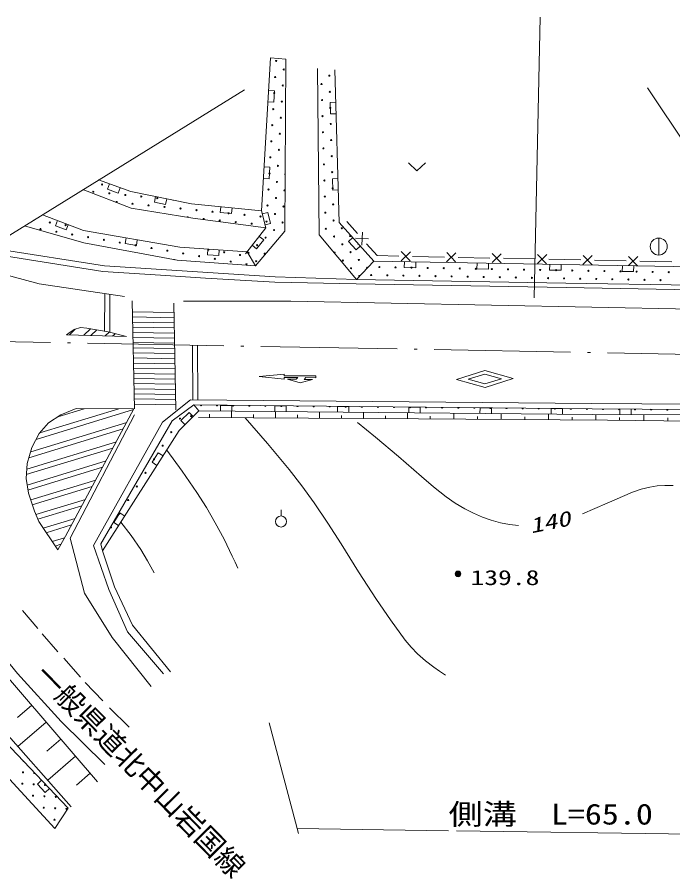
# Model space of a CAD drawing. Units: millimetres, scale not verified. Extents: x 12856 to 652856, y -57628 to 302372.
# Drawn here: x 61016 to 118680, y 163710 to 239436 of the extents above; entities that cross this region are included whole.
import ezdxf
from ezdxf.enums import TextEntityAlignment as Align

# ---------------------------------------------------------------- set-up
doc = ezdxf.new("R2010")
doc.units = ezdxf.units.MM
doc.header["$LTSCALE"] = 1000
doc.linetypes.add('LONG_DASHED_DOTTED', pattern=[15.25, 12, -1.5, 0.25, -1.5])
for name, color, linetype, lineweight in [('S-BGD', 7, 'Continuous', 13), ('S-BGD-HTXT', 6, 'Continuous', 13), ('S-BMK', 2, 'LONG_DASHED_DOTTED', 13)]:
    doc.layers.add(name, color=color, linetype=linetype, lineweight=lineweight)
doc.styles.add('ＭＳ ゴシック', font='')
doc.styles.add('ＭＳ 明朝', font='')
doc.styles.get('ＭＳ ゴシック').set_extended_font_data('MS Gothic')
doc.styles.get('ＭＳ 明朝').set_extended_font_data('MS Mincho')

# ---------------------------------------------------------------- blocks, each defined once
blk = doc.blocks.new('BUHIN14')
at = {"color": 7, "linetype": 'Continuous', "lineweight": 13}
blk.add_line((0, 746), (0, -746), dxfattribs=at)
blk.add_circle((0, 0), 746, dxfattribs=at)
blk = doc.blocks.new('BUHIN17')
at = {"color": 7, "linetype": 'Continuous', "lineweight": 13}
blk.add_line((0, 229), (0, 750), dxfattribs=at)
blk.add_circle((0, -262), 484, dxfattribs=at)
blk = doc.blocks.new('BUHIN18')
at = {"color": 7, "linetype": 'Continuous', "lineweight": 13}
blk.add_lwpolyline([(-750, 356), (0, -352), (750, 356)], dxfattribs=at)
blk = doc.blocks.new('BUHIN21')
at = {"color": 7, "linetype": 'Continuous', "lineweight": 13}
for centre, radius in [((0, 0), 250), ((0, 0), 219), ((0, 0), 188), ((0, 0), 156), ((0, 0), 125), ((0, 0), 93.8), ((0, -1), 62.5), ((0, 0), 31.2)]:
    blk.add_circle(centre, radius, dxfattribs=at)
blk = doc.blocks.new('BUHIN23')
at = {"color": 7, "linetype": 'Continuous', "lineweight": 13}
blk.add_lwpolyline([(268, 422), (-154, 690), (-690, -154), (-268, -422)], dxfattribs=at)
blk = doc.blocks.new('BUHIN24')
at = {"color": 7, "linetype": 'Continuous', "lineweight": 13}
blk.add_lwpolyline([(500, -2), (502, 498), (-498, 502), (-500, 2)], dxfattribs=at)
blk = doc.blocks.new('BUHIN25')
at = {"color": 7, "linetype": 'Continuous', "lineweight": 13}
blk.add_lwpolyline([(500, -5), (505, 495), (-495, 505), (-500, 5)], dxfattribs=at)
blk = doc.blocks.new('BUHIN26')
at = {"color": 7, "linetype": 'Continuous', "lineweight": 13}
blk.add_lwpolyline([(500, -5), (505, 495), (-495, 505), (-500, 5)], dxfattribs=at)
blk = doc.blocks.new('BUHIN29')
at = {"color": 7, "linetype": 'Continuous', "lineweight": 13}
blk.add_lwpolyline([(-345, 362), (-707, 17), (-17, -707), (345, -362)], dxfattribs=at)
blk = doc.blocks.new('BUHIN30')
at = {"color": 7, "linetype": 'Continuous', "lineweight": 13}
blk.add_lwpolyline([(-15, 500), (-514, 485), (-485, -514), (15, -500)], dxfattribs=at)
blk = doc.blocks.new('BUHIN32')
at = {"color": 7, "linetype": 'Continuous', "lineweight": 13}
blk.add_lwpolyline([(-500, 9), (-509, -491), (491, -509), (500, -9)], dxfattribs=at)
blk = doc.blocks.new('BUHIN36')
at = {"color": 7, "linetype": 'Continuous', "lineweight": 13}
blk.add_lwpolyline([(-30, -499), (469, -529), (529, 469), (30, 499)], dxfattribs=at)
blk = doc.blocks.new('BUHIN115')
at = {"color": 7, "linetype": 'Continuous', "lineweight": 13}
for p, q in [((-408, -392), (408, 392)), ((-392, 408), (392, -408))]:
    blk.add_line(p, q, dxfattribs=at)

msp = doc.modelspace()

# ---------------------------------------------------------------- linework, layer by layer
at = {"layer": 'S-BGD'}
for p, q in [((106499, 214768), (107013, 239436)), ((82503, 222416), (83309, 235853)), ((83309, 235853), (84653, 235745)), ((84653, 235745), (84545, 220643)), ((87588, 220320), (87427, 234939)), ((88957, 234809), (89348, 221407)), ((120000, 227927), (116468, 233224)), ((68179, 225140), (71011, 224109)), ((71048, 222657), (66788, 224281)), ((71011, 224109), (76338, 223029)), ((76450, 221763), (71048, 222657)), ((76338, 223029), (82503, 222416)), ((63227, 222082), (66839, 220683)), ((82879, 220912), (82503, 222416)), ((82503, 222416), (82879, 220912)), ((82879, 220912), (76450, 221763)), ((89348, 221407), (92380, 217983)), ((90944, 220421), (90002, 221470)), ((66877, 219602), (61662, 221115)), ((66839, 220683), (75332, 219230)), ((81106, 218654), (82879, 220912)), ((84545, 220643), (81966, 217579)), ((91376, 220540), (91315, 219410)), ((90866, 216397), (87588, 220320)), ((90781, 220005), (91910, 219945)), ((58535, 219184), (68689, 217586)), ((75071, 218075), (66877, 219602)), ((75332, 219230), (81243, 218829)), ((92689, 218480), (91747, 219529)), ((68546, 217073), (57902, 218794)), ((81243, 218829), (81966, 217579)), ((94589, 218440), (92689, 218480)), ((98588, 218356), (95789, 218414)), ((102587, 218271), (99788, 218330)), ((106587, 218187), (103787, 218246)), ((110586, 218103), (107786, 218162)), ((62956, 216002), (56296, 217802)), ((68689, 217586), (83709, 216617)), ((81966, 217579), (75071, 218075)), ((92380, 217983), (90866, 216397)), ((92380, 217983), (124333, 217418)), ((114585, 218019), (111785, 218078)), ((118584, 217935), (115785, 217994)), ((73623, 216767), (68546, 217073)), ((77566, 216511), (73623, 216767)), ((83709, 216617), (90866, 216397)), ((70447, 214895), (62956, 216002)), ((83689, 216154), (77566, 216511)), ((90842, 216001), (83689, 216154)), ((109291, 215670), (90842, 216001)), ((109277, 216075), (90866, 216397)), ((125938, 215806), (109277, 216075)), ((68705, 211828), (68726, 215149)), ((69175, 215083), (69154, 211740)), ((125924, 215364), (109291, 215670)), ((71134, 214506), (71333, 205023)), ((74978, 204938), (74781, 214311)), ((85086, 214490), (75649, 214490)), ((141259, 213357), (85086, 214490)), ((74799, 213477), (71154, 213538)), ((74808, 213027), (71163, 213088)), ((66583, 212162), (66021, 211977)), ((67137, 212097), (66583, 212162)), ((67455, 212043), (66866, 211480)), ((69019, 211774), (67137, 212097)), ((74817, 212577), (71173, 212637)), ((71182, 212187), (74827, 212126)), ((65356, 211525), (65661, 211765)), ((65356, 211525), (70616, 211368)), ((66116, 212009), (65602, 211518)), ((66021, 211977), (65661, 211765)), ((67498, 211461), (68008, 211948)), ((69107, 211752), (68762, 211424)), ((70616, 211368), (69019, 211774)), ((69394, 211405), (69621, 211621)), ((74836, 211676), (71192, 211737)), ((71201, 211287), (74846, 211226)), ((74855, 210776), (71211, 210836)), ((76459, 205791), (76431, 210613)), ((76881, 210616), (76909, 205794)), ((71220, 210386), (74865, 210325)), ((74874, 209875), (71230, 209936)), ((71239, 209486), (74884, 209425)), ((74893, 208975), (71249, 209036)), ((71258, 208585), (74903, 208525)), ((99652, 207599), (102141, 208386)), ((102141, 208386), (104652, 207673)), ((74912, 208074), (71268, 208135)), ((71277, 207685), (74922, 207624)), ((84495, 208064), (82294, 207848)), ((82294, 207848), (84493, 207614)), ((84493, 207614), (84494, 207764)), ((84494, 207914), (84495, 208064)), ((87294, 207902), (84494, 207914)), ((84494, 207764), (85694, 207759)), ((85543, 207609), (84793, 207613)), ((84793, 207613), (85892, 207308)), ((85694, 207759), (85543, 207609)), ((85892, 207308), (86993, 207604)), ((86243, 207607), (86394, 207756)), ((86993, 207604), (86243, 207607)), ((86394, 207756), (87294, 207752)), ((87294, 207752), (87294, 207902)), ((102163, 206886), (99652, 207599)), ((102145, 208073), (100696, 207615)), ((100696, 207615), (102158, 207200)), ((102145, 208073), (103608, 207658)), ((103608, 207658), (102158, 207200)), ((104652, 207673), (102163, 206886)), ((74931, 207174), (71287, 207235)), ((71296, 206784), (74940, 206724)), ((74950, 206274), (71305, 206334)), ((71315, 205884), (74959, 205823)), ((74969, 205373), (71324, 205434)), ((76254, 205793), (73800, 203839)), ((74648, 203948), (76559, 205354)), ((111527, 205473), (76254, 205793)), ((76997, 204838), (76559, 205354)), ((76559, 205354), (111581, 205030)), ((142659, 205263), (111527, 205473)), ((71252, 204943), (62691, 202328)), ((63003, 202894), (69946, 205014)), ((64839, 204485), (63768, 203771)), ((66912, 205029), (64591, 204320)), ((66195, 205032), (64839, 204485)), ((65267, 193822), (71287, 205009)), ((71343, 204476), (65659, 193640)), ((71240, 205008), (66195, 205032)), ((76997, 204838), (75261, 203119)), ((76997, 204838), (86559, 204749)), ((77934, 204238), (77936, 204534)), ((79868, 204227), (79872, 204812)), ((81802, 204215), (81804, 204504)), ((83736, 204203), (83739, 204775)), ((85669, 204191), (85671, 204474)), ((86559, 204749), (111619, 204512)), ((87603, 204179), (87606, 204739)), ((91470, 204155), (91474, 204703)), ((95338, 204132), (95341, 204666)), ((99424, 204103), (99427, 204627)), ((103582, 204074), (103586, 204588)), ((107741, 204044), (107744, 204548)), ((111581, 205030), (134769, 204838)), ((111619, 204512), (134740, 204423)), ((111899, 204014), (111903, 204511)), ((116119, 203971), (116124, 204494)), ((62202, 201237), (70646, 203817)), ((63768, 203771), (62959, 202843)), ((73800, 203839), (67716, 193012)), ((68377, 193136), (74648, 203948)), ((96305, 204126), (76968, 204244)), ((89537, 204167), (89538, 204444)), ((93404, 204143), (93406, 204414)), ((112939, 204007), (96305, 204126)), ((97344, 204118), (97346, 204383)), ((101503, 204089), (101505, 204348)), ((105661, 204059), (105663, 204313)), ((109820, 204029), (109822, 204279)), ((123538, 203888), (112939, 204007)), ((113999, 203995), (114002, 204249)), ((118238, 203947), (118241, 204217)), ((70343, 203254), (62041, 200718)), ((75261, 203119), (68521, 192523)), ((62959, 202843), (62316, 201605)), ((69434, 201564), (61817, 199238)), ((61852, 199719), (69737, 202127)), ((62316, 201605), (61888, 200225)), ((61888, 200225), (61793, 198893)), ((61888, 198318), (68828, 200438)), ((68525, 199875), (61963, 197871)), ((61793, 198893), (62007, 197607)), ((62205, 197004), (67919, 198749)), ((67615, 198186), (62345, 196576)), ((62007, 197607), (62530, 196013)), ((62650, 195728), (67009, 197060)), ((66706, 196496), (62825, 195311)), ((62530, 196013), (62911, 195107)), ((62911, 195107), (64577, 192608)), ((63305, 194516), (66100, 195370)), ((65797, 194807), (63565, 194125)), ((64087, 193344), (65186, 193679)), ((64862, 193110), (64347, 192953)), ((64577, 192608), (65267, 193822)), ((65659, 193640), (66938, 188808)), ((68521, 192523), (68377, 193136)), ((67716, 193012), (69072, 189135)), ((69569, 189380), (68521, 192523)), ((71146, 186005), (69569, 189380)), ((66938, 188808), (69354, 184904)), ((69072, 189135), (70712, 185414)), ((56332, 187432), (61032, 181750)), ((61493, 187282), (62824, 185718)), ((74489, 181905), (71146, 186005)), ((63203, 185235), (64598, 183671)), ((69354, 184904), (72800, 180620)), ((70712, 185414), (73890, 181716)), ((57788, 184197), (68072, 172239)), ((65127, 183100), (66585, 181430)), ((64338, 168125), (51364, 182137)), ((61032, 181750), (64877, 177528)), ((67000, 180960), (68543, 179354)), ((65770, 170047), (58028, 178776)), ((62287, 178966), (61031, 177886)), ((69135, 178741), (70860, 177024)), ((57534, 178274), (65492, 169912)), ((63573, 177471), (61084, 175331)), ((64877, 177528), (68733, 173764)), ((64858, 175976), (63625, 174916)), ((66144, 174481), (63701, 172381)), ((67429, 172987), (66219, 171946)), ((65492, 169912), (64338, 168125))]:
    msp.add_line(p, q, dxfattribs=at)
for points in [[(69125, 224795), (68955, 224326), (69894, 223984), (70065, 224454)], [(73184, 223669), (73085, 223179), (74065, 222980), (74165, 223470)], [(78923, 222772), (78873, 222275), (79869, 222176), (79918, 222673)], [(82813, 221179), (83298, 221300), (83055, 222270), (82570, 222149)], [(64567, 221563), (64386, 221096), (65319, 220735), (65500, 221202)], [(70593, 220040), (70509, 219548), (71494, 219379), (71579, 219872)], [(81684, 219390), (82077, 219081), (82695, 219867), (82301, 220176)], [(90533, 220069), (90158, 219737), (90821, 218989), (91196, 219320)], [(77789, 219063), (77755, 218564), (78753, 218497), (78787, 218996)], [(76484, 204331), (76133, 204686), (75422, 203982), (75774, 203627)], [(81072, 204219), (83022, 201973), (84930, 199684), (86062, 198237), (87146, 196755), (88349, 194964), (89503, 193137), (91039, 190679), (92622, 188258), (93845, 186464), (95126, 184692), (95658, 184058), (96232, 183468), (96924, 182869), (97657, 182313), (98166, 181954), (98689, 181595)], [(105122, 194767), (104324, 194858), (103524, 195009), (102718, 195225), (101930, 195497), (101149, 195832), (100386, 196224), (99551, 196729), (98740, 197291), (97641, 198147), (96567, 199061), (94560, 200822), (92521, 202532), (91741, 203170), (90961, 203806)], [(74163, 201392), (75516, 199548), (76826, 197663), (77656, 196356), (78441, 195007), (79216, 193549), (79936, 192066), (80177, 191550), (80421, 191024)], [(118721, 198268), (117973, 198290), (117311, 198245), (116655, 198141), (115891, 197948), (115138, 197694), (112920, 196738), (110732, 195779)], [(70136, 195061), (71031, 193871), (71875, 192649), (72482, 191641), (73054, 190611)]]:
    msp.add_lwpolyline(points, dxfattribs=at)
for centre in [(83795, 235591), (84458, 234842), (83710, 234179), (88471, 234294), (84373, 233431), (87785, 233567), (83625, 232767), (88513, 232881), (84289, 232019), (87826, 232153), (83540, 231356), (88554, 231467), (84204, 230607), (87868, 230740), (83456, 229944), (88595, 230054), (84119, 229196), (87909, 229326), (83371, 228532), (87950, 227912), (88636, 228640), (84034, 227784), (88678, 227226), (83286, 227121), (83950, 226372), (87992, 226499), (83202, 225709), (88719, 225813), (83865, 224961), (88033, 225085), (68482, 224729), (83117, 224297), (88760, 224399), (67709, 224095), (69116, 223955), (70523, 223815), (71930, 223675), (73338, 223536), (83780, 223549), (88074, 223672), (71157, 223042), (72564, 222902), (73971, 222762), (75379, 222622), (83032, 222886), (84444, 222801), (88802, 222985), (76786, 222482), (78193, 222342), (79600, 222202), (81008, 222063), (82415, 221923), (83696, 222137), (88115, 222258), (63882, 221398), (65276, 221160), (77420, 221709), (78827, 221569), (80234, 221429), (81641, 221289), (82947, 221474), (84359, 221389), (88843, 221572), (63066, 220821), (64460, 220582), (65854, 220344), (83611, 220726), (88157, 220844), (89570, 220886), (67248, 220105), (68642, 219867), (70036, 219628), (82863, 220062), (88884, 220158), (90298, 220199), (71430, 219390), (72824, 219152), (74218, 218913), (82115, 219399), (89612, 219472), (75612, 218675), (77006, 218436), (78400, 218198), (79216, 218776), (80610, 218537), (81366, 218735), (82778, 218651), (89653, 218058), (90339, 218786), (91066, 218100), (79794, 217959), (81187, 217721), (82030, 217987), (90380, 217372), (92872, 217474), (94286, 217449), (95700, 217424), (97114, 217399), (98528, 217374), (99941, 217349), (101355, 217324), (102769, 217299), (92152, 216779), (93566, 216754), (94980, 216729), (96394, 216704), (97808, 216679), (99222, 216654), (100636, 216629), (102050, 216604), (103464, 216580), (104183, 217274), (104878, 216555), (105597, 217249), (106292, 216530), (107011, 217224), (108425, 217199), (109839, 217174), (111253, 217149), (112667, 217124), (114081, 217099), (115495, 217074), (116909, 217049), (118323, 217024), (107706, 216505), (109120, 216480), (110534, 216455), (111948, 216430), (113362, 216405), (114776, 216380), (116190, 216355), (117604, 216330), (75330, 204159), (76306, 204376), (74571, 202966), (73812, 201773), (73053, 200579), (72294, 199386), (71535, 198193), (70776, 196999), (70017, 195806), (61521, 173065), (61466, 172066), (62464, 172011), (63463, 171955), (62408, 171012), (63407, 170957), (64405, 170901), (63351, 169958), (64350, 169902), (65348, 169847), (64294, 168904)]:
    msp.add_circle(centre, 49.8, dxfattribs=at)
for centre, start, end in [((84613, 225624), 130.16737, 229.01705), ((84529, 224213), 31.37167, 327.81276), ((69750, 223182), 305.07731, 193.19161), ((74745, 223396), 227.35475, 289.71747), ((76012, 221849), 335.1806, 186.02321), ((62488, 221637), 223.19763, 20.1911), ((77822, 219014), 105.59762, 66.6471), ((91025, 219513), 131.92637, 311.13741), ((74795, 218097), 25.15553, 133.73098), ((88925, 218745), 291.2317, 148.53357), ((91794, 217414), 7.40709, 265.23688), ((91108, 216686), 15.97505, 256.66891), ((77184, 205338), 167.8264, 11.11234), ((78598, 205325), 167.46418, 11.47456), ((80013, 205311), 167.10147, 11.83726), ((81427, 205298), 166.73826, 12.20048), ((82841, 205284), 166.37453, 12.56421), ((84255, 205271), 166.01026, 12.92848), ((85669, 205258), 165.64544, 13.2933), ((87083, 205244), 165.28004, 13.6587), ((88497, 205231), 164.91405, 14.02469), ((89912, 205217), 164.54745, 14.39128), ((91326, 205204), 164.18023, 14.75851), ((92740, 205191), 163.81236, 15.12637), ((94154, 205177), 163.44383, 15.4949), ((95568, 205164), 163.07462, 15.86412), ((96982, 205150), 162.70471, 16.23403), ((98396, 205137), 162.33408, 16.60466), ((99811, 205124), 161.9627, 16.97604), ((101225, 205110), 161.59056, 17.34817), ((102639, 205097), 161.21765, 17.72109), ((104053, 205083), 160.84393, 18.09481), ((105467, 205070), 160.46939, 18.46935), ((106881, 205057), 160.094, 18.84474), ((108296, 205043), 159.71774, 19.22099), ((109710, 205030), 159.3406, 19.59814), ((111124, 205016), 158.96254, 19.97619), ((112538, 205003), 157.44305, 21.61167), ((113952, 204990), 155.26412, 23.7906), ((115366, 204976), 153.04715, 26.00757), ((116780, 204963), 150.78658, 28.26814), ((118195, 204949), 148.47597, 30.57875), ((69258, 194613), 215.09428, 84.67823), ((68499, 193420), 287.93414, 11.83837), ((61577, 174063), 165.29871, 281.86748), ((62520, 173009), 112.75545, 334.41073)]:
    msp.add_arc(centre, 49.8, start, end, dxfattribs=at)
at = {"layer": 'S-BGD-HTXT'}
for p, q in [((46162, 211544), (81012, 233063)), ((83183, 177402), (85759, 167688)), ((85641, 168133), (98961, 167935)), ((99644, 167925), (135432, 167394))]:
    msp.add_line(p, q, dxfattribs=at)
at = {"layer": 'S-BMK'}
msp.add_line((51949, 211068), (144550, 209348), dxfattribs=at)

# ---------------------------------------------------------------- block references
at = {"layer": 'S-BGD'}
for name, p in [('BUHIN36', (83108, 232494)), ('BUHIN30', (89054, 231458)), ('BUHIN18', (96175, 226289)), ('BUHIN36', (82705, 225775)), ('BUHIN30', (89250, 224757)), ('BUHIN14', (117441, 219282)), ('BUHIN115', (95189, 218427)), ('BUHIN115', (99188, 218343)), ('BUHIN115', (103187, 218259)), ('BUHIN115', (107186, 218175)), ('BUHIN115', (111186, 218091)), ('BUHIN115', (115185, 218007)), ('BUHIN32', (95576, 217926)), ('BUHIN32', (101966, 217813)), ('BUHIN32', (108357, 217700)), ('BUHIN32', (114747, 217587)), ('BUHIN26', (79388, 204816)), ('BUHIN26', (84168, 204771)), ('BUHIN25', (89691, 204720)), ('BUHIN25', (95956, 204660)), ('BUHIN25', (102221, 204601)), ('BUHIN25', (108487, 204541)), ('BUHIN24', (114509, 204501)), ('BUHIN23', (73576, 200470)), ('BUHIN23', (70206, 195172)), ('BUHIN17', (84222, 195375)), ('BUHIN21', (99789, 190506)), ('BUHIN29', (63502, 172003))]:
    msp.add_blockref(name, p, dxfattribs=at)

# ---------------------------------------------------------------- texts
at = {"layer": 'S-BGD', "style": 'ＭＳ 明朝', "oblique": 15, "width": 1.35}
msp.add_text('140', height=1320, rotation=11.3, dxfattribs=at).set_placement((106301, 193676), align=Align.BOTTOM_LEFT)
at = {"layer": 'S-BGD', "style": 'ＭＳ ゴシック', "width": 1.35}
msp.add_text('139.8', height=1320, dxfattribs=at).set_placement((100887, 189127), align=Align.BOTTOM_LEFT)
at = {"layer": 'S-BGD', "style": 'ＭＳ ゴシック'}
msp.add_text('一般県道北中山岩国線', height=1833, rotation=314.5, dxfattribs=at).set_placement((62047, 181101), align=Align.BOTTOM_LEFT)
at = {"layer": 'S-BGD-HTXT', "style": 'ＭＳ ゴシック', "width": 1.2}
msp.add_text('側溝  L=65.0', height=1833, dxfattribs=at).set_placement((98961, 167925), align=Align.BOTTOM_LEFT)

doc.saveas('drawing.dxf')
